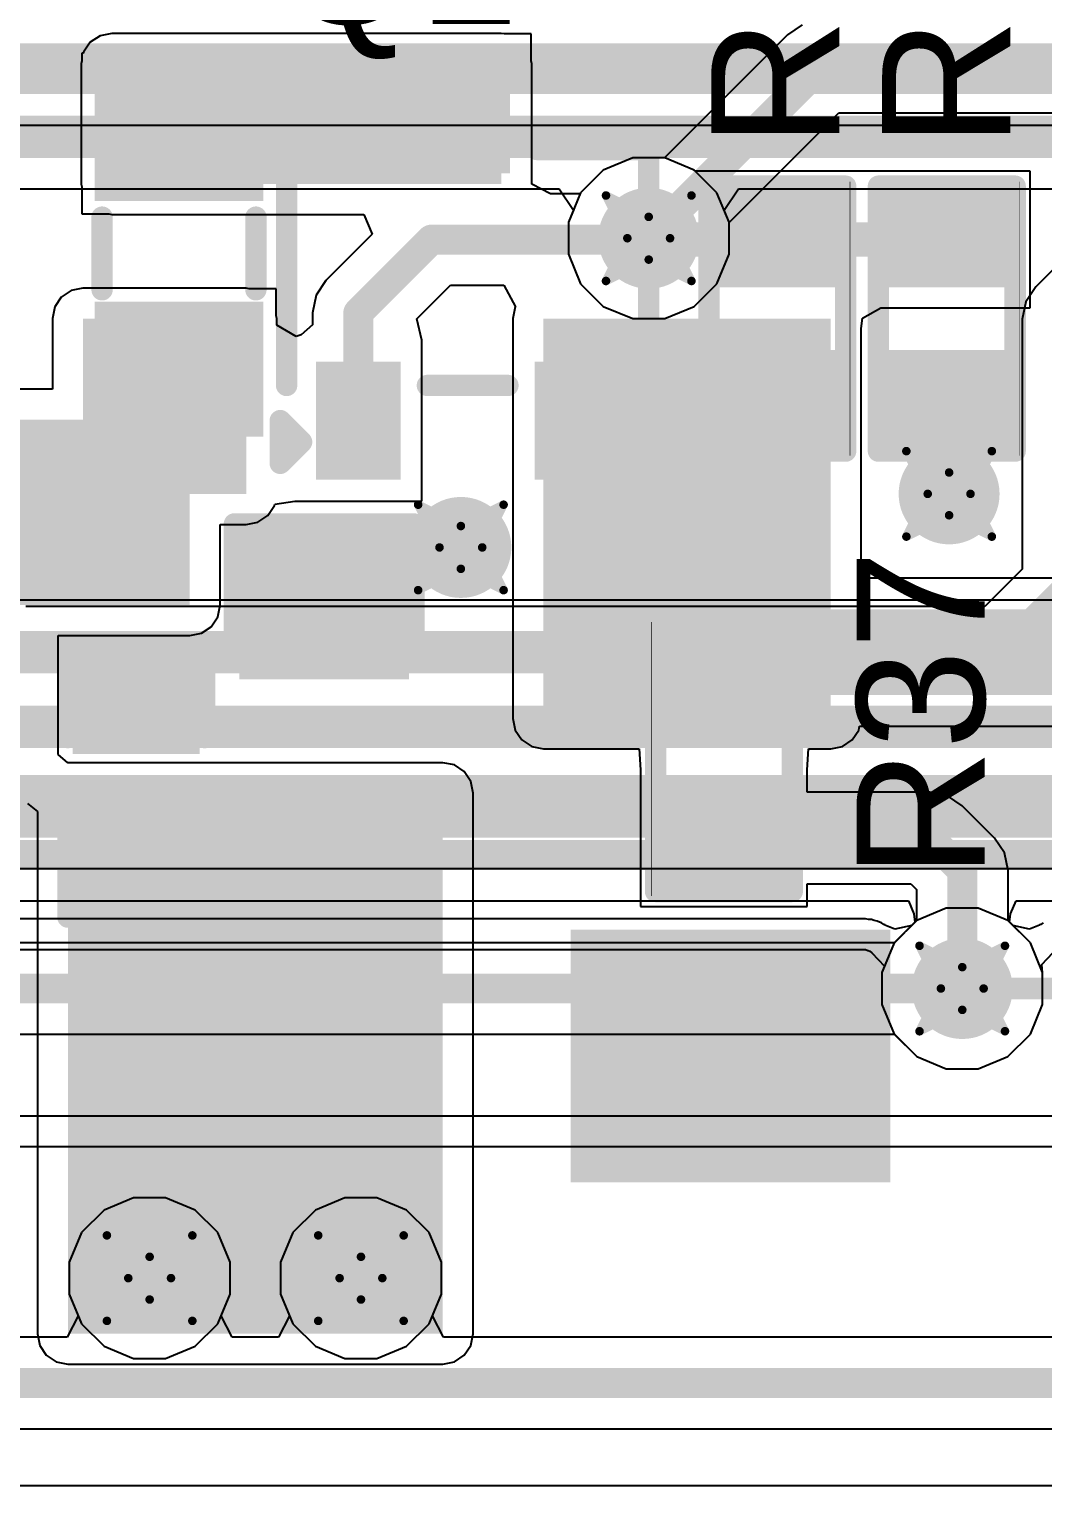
# Model space of a CAD drawing. Header units: inches. Extents: x -3 to 488, y -11 to 93.
# Drawn here: x 81.36 to 87.39, y 5.12 to 13.78 of the extents above; entities that cross this region are included whole.
import ezdxf

# ---------------------------------------------------------------- set-up
doc = ezdxf.new("R2010")
doc.units = ezdxf.units.IN
for name, color, linetype in [('Bottom Layer', 5, 'Continuous'), ('Drill Drawing', 1, 'Continuous'), ('Layer 1', 16, 'Continuous'), ('Layer 2', 76, 'Continuous'), ('Top Layer', 1, 'Continuous'), ('Top Overlay', 2, 'Continuous'), ('Top Paste', 8, 'Continuous'), ('Top Solder', 216, 'Continuous'), ('Via Holes', 16, 'Continuous')]:
    doc.layers.add(name, color=color, linetype=linetype)
doc.styles.add('Arial', font='', dxfattribs={"height": 0.2})
doc.styles.get('Arial').set_extended_font_data('Arial')

msp = doc.modelspace()

# ---------------------------------------------------------------- hatches: boundary and pattern name
at = {"layer": 'Bottom Layer'}
h = msp.add_hatch(color=5, dxfattribs=at)
edge = h.paths.add_edge_path()
edge.add_arc((85.0453, 12.538), 0.3, 0, 360)
h = msp.add_hatch(color=5, dxfattribs=at)
edge = h.paths.add_edge_path()
edge.add_arc((86.8309, 11.0187), 0.3, 0, 360)
h = msp.add_hatch(color=5, dxfattribs=at)
edge = h.paths.add_edge_path()
edge.add_arc((83.9287, 10.7004), 0.3, 0, 360)
h = msp.add_hatch(color=5, dxfattribs=at)
edge = h.paths.add_edge_path()
edge.add_arc((86.9091, 8.0791), 0.3, 0, 360)
h = msp.add_hatch(color=5, dxfattribs=at)
edge = h.paths.add_edge_path()
edge.add_arc((82.0786, 6.3578), 0.3, 0, 360)
h = msp.add_hatch(color=5, dxfattribs=at)
edge = h.paths.add_edge_path()
edge.add_arc((83.3348, 6.3578), 0.3, 0, 360)
at = {"layer": 'Layer 1'}
h = msp.add_hatch(color=16, dxfattribs=at)
edge = h.paths.add_edge_path()
edge.add_arc((85.0453, 12.538), 0.3, 0, 360)
h = msp.add_hatch(color=16, dxfattribs=at)
edge = h.paths.add_edge_path()
edge.add_arc((86.8309, 11.0187), 0.3, 0, 360)
h = msp.add_hatch(color=16, dxfattribs=at)
edge = h.paths.add_edge_path()
edge.add_arc((83.9287, 10.7004), 0.3, 0, 360)
h = msp.add_hatch(color=16, dxfattribs=at)
edge = h.paths.add_edge_path()
edge.add_arc((86.9091, 8.0791), 0.3, 0, 360)
h = msp.add_hatch(color=16, dxfattribs=at)
edge = h.paths.add_edge_path()
edge.add_arc((82.0786, 6.3578), 0.3, 0, 360)
h = msp.add_hatch(color=16, dxfattribs=at)
edge = h.paths.add_edge_path()
edge.add_arc((83.3348, 6.3578), 0.3, 0, 360)
at = {"layer": 'Layer 2'}
h = msp.add_hatch(color=76, dxfattribs=at)
edge = h.paths.add_edge_path()
edge.add_arc((85.0453, 12.538), 0.3, 0, 360)
h = msp.add_hatch(color=76, dxfattribs=at)
edge = h.paths.add_edge_path()
edge.add_arc((86.8309, 11.0187), 0.3, 0, 360)
h = msp.add_hatch(color=76, dxfattribs=at)
edge = h.paths.add_edge_path()
edge.add_arc((83.9287, 10.7004), 0.3, 0, 360)
h = msp.add_hatch(color=76, dxfattribs=at)
edge = h.paths.add_edge_path()
edge.add_arc((86.9091, 8.0791), 0.3, 0, 360)
h = msp.add_hatch(color=76, dxfattribs=at)
edge = h.paths.add_edge_path()
edge.add_arc((82.0786, 6.3578), 0.3, 0, 360)
h = msp.add_hatch(color=76, dxfattribs=at)
edge = h.paths.add_edge_path()
edge.add_arc((83.3348, 6.3578), 0.3, 0, 360)
at = {"layer": 'Top Layer'}
for points in [[(81.8531, 12.8602), (84.1691, 12.8602), (84.1691, 13.5741), (81.8531, 13.5741)], [(84.1691, 13.5741), (84.1691, 12.9741), (83.7691, 12.9741), (83.7691, 13.5741)], [(82.6531, 13.4602), (82.6531, 12.8602), (81.8531, 12.8602), (81.8531, 13.4602)], [(86.1272, 12.3015), (85.4922, 12.3015), (85.4922, 12.7587), (86.1272, 12.7587)], [(87.1347, 12.3015), (86.4997, 12.3015), (86.4997, 12.7587), (87.1347, 12.7587)], [(81.6816, 11.0187), (82.6531, 11.0187), (82.6531, 12.0602), (81.6816, 12.0602)], [(82.6531, 12.0602), (82.6531, 11.4602), (81.8531, 11.4602), (81.8531, 12.0602)], [(84.4191, 9.6844), (86.1272, 9.6844), (86.1272, 12.0602), (84.4191, 12.0602)], [(86.1272, 11.3617), (85.4922, 11.3617), (85.4922, 11.8189), (86.1272, 11.8189)], [(87.1347, 11.3617), (86.4997, 11.3617), (86.4997, 11.8189), (87.1347, 11.8189)], [(83.5191, 11.7542), (83.5191, 11.1542), (83.1191, 11.1542), (83.1191, 11.7542)], [(84.8191, 11.7542), (84.8191, 11.1542), (84.4191, 11.1542), (84.4191, 11.7542)], [(80.5875, 10.3575), (82.3166, 10.3575), (82.3166, 11.4602), (80.5875, 11.4602)], [(83.5604, 9.9765), (82.6714, 9.9765), (82.6714, 10.7385), (83.5604, 10.7385)], [(85.1747, 10.1416), (85.8097, 10.1416), (85.8097, 9.6844), (85.1747, 9.6844)], [(81.6816, 9.9893), (82.3166, 9.9893), (82.3166, 9.5321), (81.6816, 9.5321)], [(81.5927, 6.0276), (83.8207, 6.0276), (83.8207, 9.24), (81.5927, 9.24)], [(83.5604, 8.4525), (82.6714, 8.4525), (82.6714, 9.2145), (83.5604, 9.2145)], [(85.1747, 9.2018), (85.8097, 9.2018), (85.8097, 8.7446), (85.1747, 8.7446)], [(81.6816, 9.0495), (82.3166, 9.0495), (82.3166, 8.5923), (81.6816, 8.5923)], [(84.6313, 8.378), (86.4313, 8.378), (86.4313, 6.978), (84.6313, 6.978)]]:
    msp.add_hatch(color=1, dxfattribs=at).paths.add_polyline_path(points)
h = msp.add_hatch(color=1, dxfattribs=at)
edge = h.paths.add_edge_path()
edge.add_arc((85.0453, 12.538), 0.3, 0, 360)
h = msp.add_hatch(color=1, dxfattribs=at)
edge = h.paths.add_edge_path()
edge.add_arc((86.8309, 11.0187), 0.3, 0, 360)
h = msp.add_hatch(color=1, dxfattribs=at)
edge = h.paths.add_edge_path()
edge.add_arc((83.9287, 10.7004), 0.3, 0, 360)
h = msp.add_hatch(color=1, dxfattribs=at)
edge = h.paths.add_edge_path()
edge.add_arc((86.9091, 8.0791), 0.3, 0, 360)
h = msp.add_hatch(color=1, dxfattribs=at)
edge = h.paths.add_edge_path()
edge.add_arc((82.0786, 6.3578), 0.3, 0, 360)
h = msp.add_hatch(color=1, dxfattribs=at)
edge = h.paths.add_edge_path()
edge.add_arc((83.3348, 6.3578), 0.3, 0, 360)
at = {"layer": 'Top Paste'}
for points in [[(84.1691, 13.5741), (84.1691, 12.9741), (83.7691, 12.9741), (83.7691, 13.5741)], [(82.6531, 13.4602), (82.6531, 12.8602), (81.8531, 12.8602), (81.8531, 13.4602)], [(86.1272, 12.3015), (85.4922, 12.3015), (85.4922, 12.7587), (86.1272, 12.7587)], [(87.1347, 12.3015), (86.4997, 12.3015), (86.4997, 12.7587), (87.1347, 12.7587)], [(82.6531, 12.0602), (82.6531, 11.4602), (81.8531, 11.4602), (81.8531, 12.0602)], [(86.1272, 11.3617), (85.4922, 11.3617), (85.4922, 11.8189), (86.1272, 11.8189)], [(87.1347, 11.3617), (86.4997, 11.3617), (86.4997, 11.8189), (87.1347, 11.8189)], [(83.5191, 11.7542), (83.5191, 11.1542), (83.1191, 11.1542), (83.1191, 11.7542)], [(84.8191, 11.7542), (84.8191, 11.1542), (84.4191, 11.1542), (84.4191, 11.7542)], [(83.5604, 9.9765), (82.6714, 9.9765), (82.6714, 10.7385), (83.5604, 10.7385)], [(85.1747, 10.1416), (85.8097, 10.1416), (85.8097, 9.6844), (85.1747, 9.6844)], [(81.6816, 9.9893), (82.3166, 9.9893), (82.3166, 9.5321), (81.6816, 9.5321)], [(83.5604, 8.4525), (82.6714, 8.4525), (82.6714, 9.2145), (83.5604, 9.2145)], [(85.1747, 9.2018), (85.8097, 9.2018), (85.8097, 8.7446), (85.1747, 8.7446)], [(81.6816, 9.0495), (82.3166, 9.0495), (82.3166, 8.5923), (81.6816, 8.5923)], [(84.6313, 8.378), (86.4313, 8.378), (86.4313, 6.978), (84.6313, 6.978)]]:
    msp.add_hatch(color=8, dxfattribs=at).paths.add_polyline_path(points)
at = {"layer": 'Top Solder'}
for points in [[(84.2199, 13.6249), (84.2199, 12.9233), (83.7183, 12.9233), (83.7183, 13.6249)], [(82.7547, 13.5618), (82.7547, 12.7586), (81.7515, 12.7586), (81.7515, 13.5618)], [(86.1822, 12.2465), (85.4372, 12.2465), (85.4372, 12.8137), (86.1822, 12.8137)], [(87.1897, 12.2465), (86.4447, 12.2465), (86.4447, 12.8137), (87.1897, 12.8137)], [(82.7547, 12.1618), (82.7547, 11.3586), (81.7515, 11.3586), (81.7515, 12.1618)], [(86.1822, 11.3067), (85.4372, 11.3067), (85.4372, 11.8739), (86.1822, 11.8739)], [(87.1897, 11.3067), (86.4447, 11.3067), (86.4447, 11.8739), (87.1897, 11.8739)], [(83.5699, 11.805), (83.5699, 11.1034), (83.0683, 11.1034), (83.0683, 11.805)], [(84.8699, 11.805), (84.8699, 11.1034), (84.3683, 11.1034), (84.3683, 11.805)], [(83.6204, 9.9165), (82.6114, 9.9165), (82.6114, 10.7985), (83.6204, 10.7985)], [(85.1197, 10.1966), (85.8647, 10.1966), (85.8647, 9.6294), (85.1197, 9.6294)], [(81.6216, 10.0493), (82.3766, 10.0493), (82.3766, 9.4721), (81.6216, 9.4721)], [(83.6204, 8.3925), (82.6114, 8.3925), (82.6114, 9.2745), (83.6204, 9.2745)], [(85.1197, 9.2568), (85.8647, 9.2568), (85.8647, 8.6896), (85.1197, 8.6896)], [(81.6216, 9.1095), (82.3766, 9.1095), (82.3766, 8.5323), (81.6216, 8.5323)], [(84.5813, 8.428), (86.4813, 8.428), (86.4813, 6.928), (84.5813, 6.928)]]:
    msp.add_hatch(color=216, dxfattribs=at).paths.add_polyline_path(points)
at = {"layer": 'Via Holes'}
h = msp.add_hatch(color=7, dxfattribs=at)
edge = h.paths.add_edge_path()
edge.add_arc((85.0453, 12.538), 0.15, 0, 360)
h = msp.add_hatch(color=7, dxfattribs=at)
edge = h.paths.add_edge_path()
edge.add_arc((86.8309, 11.0187), 0.15, 0, 360)
h = msp.add_hatch(color=7, dxfattribs=at)
edge = h.paths.add_edge_path()
edge.add_arc((83.9287, 10.7004), 0.15, 0, 360)
h = msp.add_hatch(color=7, dxfattribs=at)
edge = h.paths.add_edge_path()
edge.add_arc((86.9091, 8.0791), 0.15, 0, 360)
h = msp.add_hatch(color=7, dxfattribs=at)
edge = h.paths.add_edge_path()
edge.add_arc((82.0786, 6.3578), 0.15, 0, 360)
h = msp.add_hatch(color=7, dxfattribs=at)
edge = h.paths.add_edge_path()
edge.add_arc((83.3348, 6.3578), 0.15, 0, 360)

# ---------------------------------------------------------------- linework, layer by layer
at = {"layer": 'Bottom Layer'}
for p, q in [((85.9581, 13.8061), (85.8699, 13.7471)), ((85.8699, 13.7471), (85.1386, 13.0158)), ((85.5231, 12.6313), (86.1748, 13.2829)), ((86.1748, 13.2829), (92.7635, 13.2829)), ((84.9503, 13.0158), (84.7747, 12.9431)), ((85.1386, 13.0158), (84.9503, 13.0158)), ((84.7747, 12.9431), (84.6403, 12.8087)), ((84.6403, 12.8087), (84.5675, 12.6331)), ((84.5675, 12.6331), (84.5675, 12.443)), ((85.5231, 12.443), (85.5231, 12.6313)), ((84.5675, 12.443), (84.6403, 12.2674)), ((85.4504, 12.2674), (85.5231, 12.443)), ((84.6403, 12.2674), (84.7747, 12.133)), ((85.316, 12.133), (85.4504, 12.2674)), ((84.7747, 12.133), (84.9503, 12.0602)), ((85.1404, 12.0602), (85.316, 12.133)), ((84.9503, 12.0602), (85.1404, 12.0602)), ((86.8141, 8.5569), (86.6385, 8.4842)), ((87.0042, 8.5569), (86.8141, 8.5569)), ((87.1798, 8.4842), (87.0042, 8.5569)), ((86.6385, 8.4842), (86.5041, 8.3498)), ((87.3142, 8.3498), (87.1798, 8.4842)), ((86.5041, 8.3498), (86.4313, 8.1742)), ((87.3869, 8.1742), (87.3142, 8.3498)), ((86.4313, 8.1742), (86.4313, 7.9841)), ((87.3869, 7.9841), (87.3869, 8.1742)), ((86.4313, 7.9841), (86.5041, 7.8085)), ((87.3142, 7.8085), (87.3869, 7.9841)), ((86.5041, 7.8085), (86.6385, 7.6741)), ((87.1798, 7.6741), (87.3142, 7.8085)), ((86.6385, 7.6741), (86.8141, 7.6013)), ((87.0042, 7.6013), (87.1798, 7.6741)), ((86.8141, 7.6013), (87.0042, 7.6013)), ((96.6439, 7.3211), (71.3248, 7.3211)), ((71.2497, 7.1398), (96.719, 7.1398))]:
    msp.add_line(p, q, dxfattribs=at)
at = {"layer": 'Bottom Layer', "const_width": 0.1778}
for points in [[(85.0453, 12.538), (86.0622, 13.5549)], [(86.0622, 13.5549), (92.7635, 13.5549)]]:
    msp.add_lwpolyline(points, dxfattribs=at)
at = {"layer": 'Bottom Layer', "const_width": 0.0889}
for points in [[(86.0177, 13.5549, 1), (86.1066, 13.5549, 1)], [(86.0177, 13.5549, 1), (86.1066, 13.5549, 1)], [(85.0009, 12.538, 1), (85.0898, 12.538, 1)]]:
    msp.add_lwpolyline(points, format="xyb", close=True, dxfattribs=at)
at = {"layer": 'Drill Drawing', "const_width": 0.0508}
for points in [[(84.7913, 12.792), (85.0453, 12.665)], [(84.7913, 12.792), (84.9183, 12.538)], [(85.0453, 12.665), (85.2993, 12.792)], [(85.1723, 12.538), (85.2993, 12.792)], [(84.7913, 12.284), (84.9183, 12.538)], [(85.1723, 12.538), (85.2993, 12.284)], [(84.7913, 12.284), (85.0453, 12.411)], [(85.0453, 12.411), (85.2993, 12.284)], [(86.5769, 11.2727), (86.8309, 11.1457)], [(86.5769, 11.2727), (86.7039, 11.0187)], [(86.8309, 11.1457), (87.0849, 11.2727)], [(86.9579, 11.0187), (87.0849, 11.2727)], [(86.5769, 10.7647), (86.7039, 11.0187)], [(86.9579, 11.0187), (87.0849, 10.7647)], [(83.6747, 10.9544), (83.9287, 10.8274)], [(83.6747, 10.9544), (83.8017, 10.7004)], [(83.9287, 10.8274), (84.1827, 10.9544)], [(84.0557, 10.7004), (84.1827, 10.9544)], [(86.5769, 10.7647), (86.8309, 10.8917)], [(86.8309, 10.8917), (87.0849, 10.7647)], [(83.6747, 10.4464), (83.8017, 10.7004)], [(84.0557, 10.7004), (84.1827, 10.4464)], [(83.6747, 10.4464), (83.9287, 10.5734)], [(83.9287, 10.5734), (84.1827, 10.4464)], [(86.6551, 8.3331), (86.9091, 8.2061)], [(86.6551, 8.3331), (86.7821, 8.0791)], [(86.9091, 8.2061), (87.1631, 8.3331)], [(87.0361, 8.0791), (87.1631, 8.3331)], [(86.6551, 7.8251), (86.7821, 8.0791)], [(87.0361, 8.0791), (87.1631, 7.8251)], [(86.6551, 7.8251), (86.9091, 7.9521)], [(86.9091, 7.9521), (87.1631, 7.8251)], [(81.8246, 6.6118), (82.0786, 6.4848)], [(81.8246, 6.6118), (81.9516, 6.3578)], [(82.0786, 6.4848), (82.3326, 6.6118)], [(82.2056, 6.3578), (82.3326, 6.6118)], [(83.0808, 6.6118), (83.3348, 6.4848)], [(83.0808, 6.6118), (83.2078, 6.3578)], [(83.3348, 6.4848), (83.5888, 6.6118)], [(83.4618, 6.3578), (83.5888, 6.6118)], [(81.8246, 6.1038), (81.9516, 6.3578)], [(82.2056, 6.3578), (82.3326, 6.1038)], [(83.0808, 6.1038), (83.2078, 6.3578)], [(83.4618, 6.3578), (83.5888, 6.1038)], [(81.8246, 6.1038), (82.0786, 6.2308)], [(82.0786, 6.2308), (82.3326, 6.1038)], [(83.0808, 6.1038), (83.3348, 6.2308)], [(83.3348, 6.2308), (83.5888, 6.1038)]]:
    msp.add_lwpolyline(points, dxfattribs=at)
at = {"layer": 'Drill Drawing', "const_width": 0.0254}
for points in [[(84.7786, 12.792, 1), (84.804, 12.792, 1)], [(84.7786, 12.792, 1), (84.804, 12.792, 1)], [(85.2866, 12.792, 1), (85.312, 12.792, 1)], [(85.2866, 12.792, 1), (85.312, 12.792, 1)], [(85.0326, 12.665, 1), (85.058, 12.665, 1)], [(85.0326, 12.665, 1), (85.058, 12.665, 1)], [(84.9056, 12.538, 1), (84.931, 12.538, 1)], [(84.9056, 12.538, 1), (84.931, 12.538, 1)], [(85.1596, 12.538, 1), (85.185, 12.538, 1)], [(85.1596, 12.538, 1), (85.185, 12.538, 1)], [(85.0326, 12.411, 1), (85.058, 12.411, 1)], [(85.0326, 12.411, 1), (85.058, 12.411, 1)], [(84.7786, 12.284, 1), (84.804, 12.284, 1)], [(84.7786, 12.284, 1), (84.804, 12.284, 1)], [(85.2866, 12.284, 1), (85.312, 12.284, 1)], [(85.2866, 12.284, 1), (85.312, 12.284, 1)], [(86.5642, 11.2727, 1), (86.5896, 11.2727, 1)], [(86.5642, 11.2727, 1), (86.5896, 11.2727, 1)], [(87.0722, 11.2727, 1), (87.0976, 11.2727, 1)], [(87.0722, 11.2727, 1), (87.0976, 11.2727, 1)], [(86.8182, 11.1457, 1), (86.8436, 11.1457, 1)], [(86.8182, 11.1457, 1), (86.8436, 11.1457, 1)], [(86.6912, 11.0187, 1), (86.7166, 11.0187, 1)], [(86.6912, 11.0187, 1), (86.7166, 11.0187, 1)], [(86.9452, 11.0187, 1), (86.9706, 11.0187, 1)], [(86.9452, 11.0187, 1), (86.9706, 11.0187, 1)], [(83.662, 10.9544, 1), (83.6874, 10.9544, 1)], [(83.662, 10.9544, 1), (83.6874, 10.9544, 1)], [(84.17, 10.9544, 1), (84.1954, 10.9544, 1)], [(84.17, 10.9544, 1), (84.1954, 10.9544, 1)], [(86.8182, 10.8917, 1), (86.8436, 10.8917, 1)], [(86.8182, 10.8917, 1), (86.8436, 10.8917, 1)], [(83.916, 10.8274, 1), (83.9414, 10.8274, 1)], [(83.916, 10.8274, 1), (83.9414, 10.8274, 1)], [(86.5642, 10.7647, 1), (86.5896, 10.7647, 1)], [(86.5642, 10.7647, 1), (86.5896, 10.7647, 1)], [(87.0722, 10.7647, 1), (87.0976, 10.7647, 1)], [(87.0722, 10.7647, 1), (87.0976, 10.7647, 1)], [(83.789, 10.7004, 1), (83.8144, 10.7004, 1)], [(83.789, 10.7004, 1), (83.8144, 10.7004, 1)], [(84.043, 10.7004, 1), (84.0684, 10.7004, 1)], [(84.043, 10.7004, 1), (84.0684, 10.7004, 1)], [(83.916, 10.5734, 1), (83.9414, 10.5734, 1)], [(83.916, 10.5734, 1), (83.9414, 10.5734, 1)], [(83.662, 10.4464, 1), (83.6874, 10.4464, 1)], [(83.662, 10.4464, 1), (83.6874, 10.4464, 1)], [(84.17, 10.4464, 1), (84.1954, 10.4464, 1)], [(84.17, 10.4464, 1), (84.1954, 10.4464, 1)], [(86.6424, 8.3331, 1), (86.6678, 8.3331, 1)], [(86.6424, 8.3331, 1), (86.6678, 8.3331, 1)], [(87.1504, 8.3331, 1), (87.1758, 8.3331, 1)], [(87.1504, 8.3331, 1), (87.1758, 8.3331, 1)], [(86.8964, 8.2061, 1), (86.9218, 8.2061, 1)], [(86.8964, 8.2061, 1), (86.9218, 8.2061, 1)], [(86.7694, 8.0791, 1), (86.7948, 8.0791, 1)], [(86.7694, 8.0791, 1), (86.7948, 8.0791, 1)], [(87.0234, 8.0791, 1), (87.0488, 8.0791, 1)], [(87.0234, 8.0791, 1), (87.0488, 8.0791, 1)], [(86.8964, 7.9521, 1), (86.9218, 7.9521, 1)], [(86.8964, 7.9521, 1), (86.9218, 7.9521, 1)], [(86.6424, 7.8251, 1), (86.6678, 7.8251, 1)], [(86.6424, 7.8251, 1), (86.6678, 7.8251, 1)], [(87.1504, 7.8251, 1), (87.1758, 7.8251, 1)], [(87.1504, 7.8251, 1), (87.1758, 7.8251, 1)], [(81.8119, 6.6118, 1), (81.8373, 6.6118, 1)], [(81.8119, 6.6118, 1), (81.8373, 6.6118, 1)], [(82.3199, 6.6118, 1), (82.3453, 6.6118, 1)], [(82.3199, 6.6118, 1), (82.3453, 6.6118, 1)], [(83.0681, 6.6118, 1), (83.0935, 6.6118, 1)], [(83.0681, 6.6118, 1), (83.0935, 6.6118, 1)], [(83.5761, 6.6118, 1), (83.6015, 6.6118, 1)], [(83.5761, 6.6118, 1), (83.6015, 6.6118, 1)], [(82.0659, 6.4848, 1), (82.0913, 6.4848, 1)], [(82.0659, 6.4848, 1), (82.0913, 6.4848, 1)], [(83.3221, 6.4848, 1), (83.3475, 6.4848, 1)], [(83.3221, 6.4848, 1), (83.3475, 6.4848, 1)], [(81.9389, 6.3578, 1), (81.9643, 6.3578, 1)], [(81.9389, 6.3578, 1), (81.9643, 6.3578, 1)], [(82.1929, 6.3578, 1), (82.2183, 6.3578, 1)], [(82.1929, 6.3578, 1), (82.2183, 6.3578, 1)], [(83.1951, 6.3578, 1), (83.2205, 6.3578, 1)], [(83.1951, 6.3578, 1), (83.2205, 6.3578, 1)], [(83.4491, 6.3578, 1), (83.4745, 6.3578, 1)], [(83.4491, 6.3578, 1), (83.4745, 6.3578, 1)], [(82.0659, 6.2308, 1), (82.0913, 6.2308, 1)], [(82.0659, 6.2308, 1), (82.0913, 6.2308, 1)], [(83.3221, 6.2308, 1), (83.3475, 6.2308, 1)], [(83.3221, 6.2308, 1), (83.3475, 6.2308, 1)], [(81.8119, 6.1038, 1), (81.8373, 6.1038, 1)], [(81.8119, 6.1038, 1), (81.8373, 6.1038, 1)], [(82.3199, 6.1038, 1), (82.3453, 6.1038, 1)], [(82.3199, 6.1038, 1), (82.3453, 6.1038, 1)], [(83.0681, 6.1038, 1), (83.0935, 6.1038, 1)], [(83.0681, 6.1038, 1), (83.0935, 6.1038, 1)], [(83.5761, 6.1038, 1), (83.6015, 6.1038, 1)], [(83.5761, 6.1038, 1), (83.6015, 6.1038, 1)]]:
    msp.add_lwpolyline(points, format="xyb", close=True, dxfattribs=at)
at = {"layer": 'Layer 1'}
for p, q in [((75.748, 12.8321), (84.5125, 12.8321)), ((84.5125, 12.8321), (84.5973, 12.7051)), ((85.4933, 12.7051), (85.5782, 12.8321)), ((85.5782, 12.8321), (87.4822, 12.8321)), ((84.5973, 12.7051), (84.5675, 12.6331)), ((85.5231, 12.6331), (85.4933, 12.7051)), ((84.5675, 12.6331), (84.5675, 12.443)), ((85.5231, 12.443), (85.5231, 12.6331)), ((84.5675, 12.443), (84.6403, 12.2674)), ((85.4504, 12.2674), (85.5231, 12.443)), ((87.5339, 12.4369), (87.3455, 12.2485)), ((84.6403, 12.2674), (84.7747, 12.133)), ((85.316, 12.133), (85.4504, 12.2674)), ((87.3455, 12.2485), (87.2866, 12.1603)), ((84.7747, 12.133), (84.9503, 12.0602)), ((85.1404, 12.0602), (85.316, 12.133)), ((87.2866, 12.1603), (87.2659, 12.0562)), ((84.9503, 12.0602), (85.1404, 12.0602)), ((87.2659, 12.0562), (87.2659, 10.5718)), ((87.2659, 10.5718), (87.0442, 10.3501)), ((87.0442, 10.3501), (81.3427, 10.3501)), ((71.2088, 8.6005), (86.5888, 8.6005)), ((86.5888, 8.6005), (86.6218, 8.5233)), ((87.1965, 8.5233), (87.2295, 8.6005)), ((87.2295, 8.6005), (97.9487, 8.6005)), ((86.6218, 8.5233), (86.6277, 8.4735)), ((87.1905, 8.4735), (87.1965, 8.5233)), ((86.6277, 8.4735), (86.5054, 8.3511)), ((87.3142, 8.3498), (87.1905, 8.4735)), ((86.5054, 8.3511), (80.9938, 8.3511)), ((87.3869, 8.1742), (87.3142, 8.3498)), ((87.3869, 7.9841), (87.3869, 8.1742)), ((87.3142, 7.8085), (87.3869, 7.9841)), ((81.1065, 7.8072), (86.5054, 7.8072)), ((86.5054, 7.8072), (86.6385, 7.6741)), ((87.1798, 7.6741), (87.3142, 7.8085)), ((86.6385, 7.6741), (86.8141, 7.6013)), ((87.0042, 7.6013), (87.1798, 7.6741)), ((86.8141, 7.6013), (87.0042, 7.6013)), ((81.808, 6.7628), (81.6736, 6.6284)), ((81.9836, 6.8356), (81.808, 6.7628)), ((82.1737, 6.8356), (81.9836, 6.8356)), ((82.3493, 6.7628), (82.1737, 6.8356)), ((82.4837, 6.6284), (82.3493, 6.7628)), ((83.0641, 6.7628), (82.9297, 6.6284)), ((83.2397, 6.8356), (83.0641, 6.7628)), ((83.4298, 6.8356), (83.2397, 6.8356)), ((83.6054, 6.7628), (83.4298, 6.8356)), ((83.7398, 6.6284), (83.6054, 6.7628)), ((81.6736, 6.6284), (81.6008, 6.4528)), ((82.5564, 6.4528), (82.4837, 6.6284)), ((82.9297, 6.6284), (82.857, 6.4528)), ((83.8126, 6.4528), (83.7398, 6.6284)), ((81.6008, 6.4528), (81.6008, 6.2627)), ((82.5564, 6.2627), (82.5564, 6.4528)), ((82.857, 6.4528), (82.857, 6.2627)), ((83.8126, 6.2627), (83.8126, 6.4528)), ((81.6008, 6.2627), (81.6543, 6.1336)), ((82.5029, 6.1336), (82.5564, 6.2627)), ((82.857, 6.2627), (82.9104, 6.1336)), ((83.7591, 6.1336), (83.8126, 6.2627)), ((81.6543, 6.1336), (81.5881, 6.0066)), ((82.5691, 6.0066), (82.5029, 6.1336)), ((82.9104, 6.1336), (82.8443, 6.0066)), ((83.8253, 6.0066), (83.7591, 6.1336)), ((81.5881, 6.0066), (79.7767, 6.0066)), ((82.8443, 6.0066), (82.5691, 6.0066)), ((88.6972, 6.0066), (83.8253, 6.0066)), ((72.6548, 5.4628), (93.0717, 5.4628)), ((109.9606, 5.1233), (65.7483, 5.1233))]:
    msp.add_line(p, q, dxfattribs=at)
for points, const_width in [([(75.1758, 13.5708), (94.1264, 13.5708)], 0.2515), ([(75.6199, 13.1416), (89.8158, 13.1416)], 0.2515), ([(87.1568, 10.0782), (87.5378, 10.4592)], 0.1778), ([(81.23, 10.0782), (87.1568, 10.0782)], 0.1778), ([(71.4525, 9.6344), (97.4064, 9.6344)], 0.1778), ([(71.3257, 9.2583), (97.8318, 9.2583)], 0.1778), ([(71.2088, 8.8724), (97.9487, 8.8724)], 0.1778), ([(80.9938, 8.0791), (86.9091, 8.0791)], 0.1778), ([(72.6548, 5.7347), (93.0717, 5.7347)], 0.1778)]:
    msp.add_lwpolyline(points, dxfattribs=dict(at, const_width=const_width))
at = {"layer": 'Layer 1', "const_width": 0.0889}
for points in [[(87.1123, 10.0782, 1), (87.2012, 10.0782, 1)], [(87.1123, 10.0782, 1), (87.2012, 10.0782, 1)], [(86.8647, 8.0791, 1), (86.9536, 8.0791, 1)]]:
    msp.add_lwpolyline(points, format="xyb", close=True, dxfattribs=at)
at = {"layer": 'Layer 2'}
for p, q in [((74.8883, 13.2108), (90.9798, 13.2108)), ((84.9503, 13.0158), (84.7747, 12.9431)), ((85.1404, 13.0158), (84.9503, 13.0158)), ((85.316, 12.9431), (85.1404, 13.0158)), ((84.7747, 12.9431), (84.6403, 12.8087)), ((85.4504, 12.8087), (85.316, 12.9431)), ((84.6403, 12.8087), (84.5675, 12.6331)), ((85.5231, 12.6331), (85.4504, 12.8087)), ((84.5675, 12.6331), (84.5675, 12.443)), ((85.5231, 12.443), (85.5231, 12.6331)), ((84.5675, 12.443), (84.6403, 12.2674)), ((85.4504, 12.2674), (85.5231, 12.443)), ((84.6403, 12.2674), (84.7747, 12.133)), ((85.316, 12.133), (85.4504, 12.2674)), ((84.7747, 12.133), (84.9503, 12.0602)), ((85.1404, 12.0602), (85.316, 12.133)), ((84.9503, 12.0602), (85.1404, 12.0602)), ((87.9875, 10.3877), (79.4421, 10.3877)), ((78.2911, 8.7915), (93.0769, 8.7915)), ((86.3336, 8.4932), (76.9075, 8.4932)), ((86.3512, 8.4897), (86.3336, 8.4932)), ((86.3691, 8.4897), (86.3512, 8.4897)), ((86.3855, 8.4828), (86.3691, 8.4897)), ((86.8141, 8.5569), (86.6385, 8.4842)), ((87.0042, 8.5569), (86.8141, 8.5569)), ((87.1798, 8.4842), (87.0042, 8.5569)), ((86.403, 8.4794), (86.3855, 8.4828)), ((86.4038, 8.4788), (86.403, 8.4794)), ((86.4039, 8.4788), (86.4038, 8.4788)), ((86.4178, 8.473), (86.4039, 8.4788)), ((86.4287, 8.4686), (86.4178, 8.473)), ((86.4178, 8.473), (86.4178, 8.473)), ((86.4178, 8.473), (86.4178, 8.473)), ((86.4431, 8.4591), (86.4287, 8.4686)), ((86.4486, 8.4568), (86.4431, 8.4591)), ((86.449, 8.4565), (86.4486, 8.4568)), ((86.4494, 8.4562), (86.449, 8.4565)), ((86.5087, 8.4314), (86.4494, 8.4562)), ((86.6084, 8.4541), (86.5087, 8.4314)), ((86.6385, 8.4842), (86.6084, 8.4541)), ((87.2098, 8.4541), (87.1798, 8.4842)), ((87.3097, 8.4312), (87.2098, 8.4541)), ((87.3685, 8.456), (87.3097, 8.4312)), ((87.3691, 8.4563), (87.3685, 8.456)), ((87.3696, 8.4568), (87.3691, 8.4563)), ((87.37, 8.457), (87.3696, 8.4568)), ((87.3754, 8.4592), (87.37, 8.457)), ((87.3896, 8.4686), (87.3754, 8.4592)), ((76.7262, 8.3119), (86.3336, 8.3119)), ((86.3336, 8.3119), (86.3345, 8.3113)), ((86.3345, 8.3113), (86.3484, 8.3056)), ((86.3484, 8.3056), (86.3488, 8.3055)), ((86.3488, 8.3055), (86.3492, 8.3052)), ((86.3492, 8.3052), (86.3601, 8.3008)), ((86.3601, 8.3008), (86.3714, 8.2909)), ((86.3714, 8.2909), (86.4469, 8.2116)), ((87.3812, 8.2218), (87.4469, 8.2908)), ((86.4469, 8.2116), (86.4313, 8.1742)), ((86.4313, 8.1742), (86.4313, 7.9841)), ((87.3869, 8.1742), (87.3812, 8.2218)), ((87.3869, 7.9841), (87.3869, 8.1742)), ((86.4313, 7.9841), (86.5041, 7.8085)), ((87.3142, 7.8085), (87.3869, 7.9841)), ((86.5041, 7.8085), (86.6385, 7.6741)), ((87.1798, 7.6741), (87.3142, 7.8085)), ((86.6385, 7.6741), (86.8141, 7.6013)), ((87.0042, 7.6013), (87.1798, 7.6741)), ((86.8141, 7.6013), (87.0042, 7.6013)), ((81.808, 6.7628), (81.6736, 6.6284)), ((81.9836, 6.8356), (81.808, 6.7628)), ((82.1737, 6.8356), (81.9836, 6.8356)), ((82.3493, 6.7628), (82.1737, 6.8356)), ((82.4837, 6.6284), (82.3493, 6.7628)), ((83.0641, 6.7628), (82.9297, 6.6284)), ((83.2397, 6.8356), (83.0641, 6.7628)), ((83.4298, 6.8356), (83.2397, 6.8356)), ((83.6054, 6.7628), (83.4298, 6.8356)), ((83.7398, 6.6284), (83.6054, 6.7628)), ((81.6736, 6.6284), (81.6008, 6.4528)), ((82.5564, 6.4528), (82.4837, 6.6284)), ((82.9297, 6.6284), (82.857, 6.4528)), ((83.8126, 6.4528), (83.7398, 6.6284)), ((81.6008, 6.4528), (81.6008, 6.2627)), ((82.5564, 6.2627), (82.5564, 6.4528)), ((82.857, 6.4528), (82.857, 6.2627)), ((83.8126, 6.2627), (83.8126, 6.4528)), ((81.6008, 6.2627), (81.6736, 6.0871)), ((82.4837, 6.0871), (82.5564, 6.2627)), ((82.857, 6.2627), (82.9297, 6.0871)), ((83.7398, 6.0871), (83.8126, 6.2627)), ((81.6736, 6.0871), (81.808, 5.9527)), ((82.3493, 5.9527), (82.4837, 6.0871)), ((82.9297, 6.0871), (83.0641, 5.9527)), ((83.6054, 5.9527), (83.7398, 6.0871)), ((81.808, 5.9527), (81.9836, 5.88)), ((82.1737, 5.88), (82.3493, 5.9527)), ((83.0641, 5.9527), (83.2397, 5.88)), ((83.4298, 5.88), (83.6054, 5.9527)), ((81.9836, 5.88), (82.1737, 5.88)), ((83.2397, 5.88), (83.4298, 5.88))]:
    msp.add_line(p, q, dxfattribs=at)
at = {"layer": 'Layer 2', "const_width": 0.2515}
for points in [[(75.3667, 13.5203), (90.9799, 13.5203)], [(79.3139, 10.0782), (88.6479, 10.0782)], [(78.608, 9.6344), (88.8111, 9.6344)], [(78.2911, 9.101), (93.0769, 9.101)]]:
    msp.add_lwpolyline(points, dxfattribs=at)
at = {"layer": 'Top Layer'}
for p, q in [((81.7249, 13.7023), (81.6856, 13.6434)), ((81.7837, 13.7416), (81.7249, 13.7023)), ((81.8531, 13.7554), (81.7837, 13.7416)), ((84.1691, 13.7554), (81.8531, 13.7554)), ((84.1866, 13.7519), (84.1691, 13.7554)), ((84.3469, 13.7519), (84.1866, 13.7519)), ((84.3469, 13.5916), (84.3469, 13.7519)), ((81.6845, 13.638), (81.6753, 13.638)), ((81.6753, 13.638), (81.6753, 13.5916)), ((81.6856, 13.6434), (81.6845, 13.638)), ((81.6753, 13.5916), (81.6718, 13.5741)), ((81.6718, 13.5741), (81.6718, 12.8602)), ((84.3504, 13.5741), (84.3469, 13.5916)), ((84.3504, 12.8602), (84.3504, 13.5741)), ((84.9503, 13.0158), (84.7747, 12.9431)), ((85.1404, 13.0158), (84.9503, 13.0158)), ((85.316, 12.9431), (85.1404, 13.0158)), ((84.7747, 12.9431), (84.6403, 12.8087)), ((85.3225, 12.9365), (85.316, 12.9431)), ((86.3049, 12.9365), (85.3225, 12.9365)), ((86.3219, 12.9365), (86.3049, 12.9365)), ((86.3049, 12.9365), (86.3049, 12.9365)), ((87.3125, 12.9365), (86.3219, 12.9365)), ((86.3219, 12.9365), (86.3219, 12.9365)), ((87.3125, 12.1237), (87.3125, 12.9365)), ((81.6718, 12.8602), (81.6753, 12.8427)), ((81.6753, 12.8427), (81.6753, 12.6824)), ((84.4608, 12.802), (84.3504, 12.8602)), ((84.6375, 12.802), (84.4608, 12.802)), ((84.6403, 12.8087), (84.6375, 12.802)), ((81.6753, 12.6824), (81.8356, 12.6824)), ((81.8356, 12.6824), (81.8531, 12.6789)), ((81.8531, 12.6789), (83.3524, 12.6789)), ((83.3524, 12.6789), (83.401, 12.5616)), ((83.401, 12.5616), (83.1268, 12.2874)), ((81.6122, 12.2277), (81.5534, 12.1884)), ((81.6816, 12.2415), (81.6122, 12.2277)), ((82.6531, 12.2415), (81.6816, 12.2415)), ((82.6706, 12.238), (82.6531, 12.2415)), ((82.8309, 12.238), (82.6706, 12.238)), ((82.8309, 12.0777), (82.8309, 12.238)), ((83.1268, 12.2874), (83.0679, 12.1992)), ((83.6675, 12.059), (83.8667, 12.2582)), ((83.8667, 12.2582), (84.1848, 12.2582)), ((84.1848, 12.2582), (84.2526, 12.1312)), ((81.5141, 12.1296), (81.5003, 12.0602)), ((81.5534, 12.1884), (81.5141, 12.1296)), ((83.0679, 12.1992), (83.0472, 12.0951)), ((84.2516, 12.1296), (84.2378, 12.0602)), ((84.2526, 12.1312), (84.2516, 12.1296)), ((86.3153, 12.0639), (86.4253, 12.1237)), ((86.4253, 12.1237), (87.3125, 12.1237)), ((81.5003, 12.0602), (81.5003, 11.6415)), ((82.8344, 12.0602), (82.8309, 12.0777)), ((82.8344, 12.0219), (82.8344, 12.0602)), ((83.0472, 12.0951), (83.0472, 12.0234)), ((83.6969, 11.932), (83.6675, 12.059)), ((84.2378, 12.0602), (84.2378, 9.6844)), ((86.3084, 12.0023), (86.3153, 12.0639)), ((82.95, 11.9531), (82.8344, 12.0219)), ((82.9784, 11.964), (82.95, 11.9531)), ((83.0472, 12.0234), (82.9784, 11.964)), ((86.3084, 10.5185), (86.3084, 12.0023)), ((83.6969, 10.9764), (83.6969, 11.932)), ((83.6969, 11.932), (83.6969, 11.932)), ((81.5003, 11.6415), (81.2835, 11.6415)), ((82.7813, 10.8905), (82.8206, 10.9493)), ((82.8206, 10.9493), (82.8222, 10.9573)), ((82.8222, 10.9573), (82.9413, 10.9764)), ((82.9413, 10.9764), (82.9555, 10.9764)), ((82.9555, 10.9764), (83.6969, 10.9764)), ((82.4979, 10.3575), (82.4979, 10.8374)), ((82.4979, 10.8374), (82.6531, 10.8374)), ((82.6531, 10.8374), (82.7225, 10.8512)), ((82.7225, 10.8512), (82.7813, 10.8905)), ((87.9311, 10.5185), (86.3084, 10.5185)), ((82.4841, 10.2881), (82.4979, 10.3575)), ((82.386, 10.19), (82.4448, 10.2293)), ((82.4448, 10.2293), (82.4841, 10.2881)), ((81.5342, 9.4693), (81.5342, 10.1762)), ((81.5342, 10.1762), (82.3166, 10.1762)), ((82.3166, 10.1762), (82.386, 10.19)), ((84.2378, 9.6844), (84.2516, 9.615)), ((84.2516, 9.615), (84.2909, 9.5562)), ((86.2553, 9.5562), (86.2946, 9.615)), ((86.2946, 9.615), (86.2992, 9.6379)), ((86.2992, 9.6379), (87.9537, 9.6379)), ((84.2909, 9.5562), (84.3497, 9.5169)), ((86.1965, 9.5169), (86.2553, 9.5562)), ((81.5927, 9.4213), (81.5342, 9.4693)), ((84.3497, 9.5169), (84.4191, 9.5031)), ((84.4191, 9.5031), (84.9884, 9.5031)), ((84.9884, 9.5031), (84.9969, 9.3796)), ((85.9875, 9.3796), (85.9959, 9.5031)), ((85.9959, 9.5031), (86.1272, 9.5031)), ((86.1272, 9.5031), (86.1965, 9.5169)), ((83.8207, 9.4213), (81.5927, 9.4213)), ((83.8901, 9.4075), (83.8207, 9.4213)), ((83.9489, 9.3682), (83.8901, 9.4075)), ((83.9882, 9.3094), (83.9489, 9.3682)), ((84.9969, 9.3796), (84.9969, 9.3761)), ((84.9969, 9.3761), (84.9969, 8.5668)), ((85.9875, 9.3761), (85.9875, 9.3796)), ((85.9875, 9.2451), (85.9875, 9.3761)), ((84.002, 9.24), (83.9882, 9.3094)), ((81.3529, 9.1792), (81.4114, 9.1312)), ((84.002, 6.0276), (84.002, 9.24)), ((86.7164, 9.2451), (85.9875, 9.2451)), ((86.8204, 9.2244), (86.7164, 9.2451)), ((86.9087, 9.1655), (86.8204, 9.2244)), ((81.4114, 9.1312), (81.4114, 6.0276)), ((87.1014, 8.9727), (86.9087, 9.1655)), ((87.1604, 8.8845), (87.1014, 8.9727)), ((87.1811, 8.7805), (87.1604, 8.8845)), ((87.1811, 8.4829), (87.1811, 8.7805)), ((85.9875, 8.5668), (85.9875, 8.7013)), ((85.9875, 8.7013), (86.6037, 8.7013)), ((86.6037, 8.7013), (86.6372, 8.6678)), ((86.6372, 8.6678), (86.6372, 8.4829)), ((84.9969, 8.5668), (85.9875, 8.5668)), ((86.6372, 8.4829), (86.5041, 8.3498)), ((87.3142, 8.3498), (87.1811, 8.4829)), ((86.5041, 8.3498), (86.4313, 8.1742)), ((87.3869, 8.1742), (87.3142, 8.3498)), ((86.4313, 8.1742), (86.4313, 7.9841)), ((87.3869, 7.9841), (87.3869, 8.1742)), ((86.4313, 7.9841), (86.5041, 7.8085)), ((87.3142, 7.8085), (87.3869, 7.9841)), ((86.5041, 7.8085), (86.6385, 7.6741)), ((87.1798, 7.6741), (87.3142, 7.8085)), ((86.6385, 7.6741), (86.8141, 7.6013)), ((87.0042, 7.6013), (87.1798, 7.6741)), ((86.8141, 7.6013), (87.0042, 7.6013)), ((81.4114, 6.0276), (81.4252, 5.9582)), ((83.9882, 5.9582), (84.002, 6.0276)), ((81.4252, 5.9582), (81.4645, 5.8994)), ((81.4645, 5.8994), (81.5233, 5.8601)), ((83.8901, 5.8601), (83.9489, 5.8994)), ((83.9489, 5.8994), (83.9882, 5.9582)), ((81.5233, 5.8601), (81.5927, 5.8463)), ((81.5927, 5.8463), (83.8207, 5.8463)), ((83.8207, 5.8463), (83.8901, 5.8601))]:
    msp.add_line(p, q, dxfattribs=at)
for points, const_width in [([(83.3191, 12.0951), (83.7541, 12.5301)], 0.1778), ([(83.7541, 12.5301), (85.0453, 12.5301)], 0.1778), ([(85.0453, 12.538), (85.0532, 12.5301)], 0.2032), ([(85.0532, 12.5301), (85.1322, 12.4511)], 0.2032), ([(85.0453, 12.538), (85.0453, 12.538)], 0.1778), ([(85.0453, 12.5301), (85.0453, 12.538)], 0.1778), ([(85.0453, 12.5301), (85.0532, 12.5301)], 0.1778), ([(85.0532, 12.5301), (85.2112, 12.5301)], 0.1778), ([(85.1322, 12.4511), (85.2112, 12.5301)], 0.2032), ([(85.2112, 12.5301), (85.8097, 12.5301)], 0.2032), ([(85.8097, 12.5301), (86.8172, 12.5301)], 0.2032), ([(83.3191, 11.4542), (83.3191, 12.0951)], 0.1778), ([(86.8172, 11.0323), (86.8172, 11.5903)], 0.2032), ([(86.8172, 11.0323), (86.8309, 11.0187)], 0.2032), ([(85.0604, 10.0782), (88.1361, 10.0782)], 0.508), ([(85.4922, 8.9732), (86.7164, 8.9732)], 0.1778), ([(86.7164, 8.9732), (86.9091, 8.7805)], 0.1778), ([(86.9091, 8.0791), (86.9091, 8.7805)], 0.1778)]:
    msp.add_lwpolyline(points, dxfattribs=dict(at, const_width=const_width))
for points, const_width in [([(83.7096, 12.5301, 1), (83.7985, 12.5301, 1)], 0.0889), ([(83.7096, 12.5301, 1), (83.7985, 12.5301, 1)], 0.0889), ([(84.9945, 12.538, 1), (85.0961, 12.538, 1)], 0.1016), ([(85.0024, 12.5301, 1), (85.104, 12.5301, 1)], 0.1016), ([(85.0024, 12.5301, 1), (85.104, 12.5301, 1)], 0.1016), ([(85.0009, 12.538, 1), (85.0898, 12.538, 1)], 0.0889), ([(85.0009, 12.538, 1), (85.0898, 12.538, 1)], 0.0889), ([(85.0009, 12.538, 1), (85.0898, 12.538, 1)], 0.0889), ([(85.0009, 12.5301, 1), (85.0898, 12.5301, 1)], 0.0889), ([(85.0009, 12.5301, 1), (85.0898, 12.5301, 1)], 0.0889), ([(85.0009, 12.5301, 1), (85.0898, 12.5301, 1)], 0.0889), ([(85.0088, 12.5301, 1), (85.0977, 12.5301, 1)], 0.0889), ([(85.0088, 12.5301, 1), (85.0977, 12.5301, 1)], 0.0889), ([(85.1604, 12.5301, 1), (85.262, 12.5301, 1)], 0.1016), ([(85.1604, 12.5301, 1), (85.262, 12.5301, 1)], 0.1016), ([(85.1668, 12.5301, 1), (85.2557, 12.5301, 1)], 0.0889), ([(85.7589, 12.5301, 1), (85.8605, 12.5301, 1)], 0.1016), ([(85.7589, 12.5301, 1), (85.8605, 12.5301, 1)], 0.1016), ([(86.7664, 12.5301, 1), (86.868, 12.5301, 1)], 0.1016), ([(85.0814, 12.4511, 1), (85.183, 12.4511, 1)], 0.1016), ([(85.0814, 12.4511, 1), (85.183, 12.4511, 1)], 0.1016), ([(83.2746, 12.0951, 1), (83.3635, 12.0951, 1)], 0.0889), ([(83.2746, 12.0951, 1), (83.3635, 12.0951, 1)], 0.0889), ([(86.7664, 11.5903, 1), (86.868, 11.5903, 1)], 0.1016), ([(83.2746, 11.4542, 1), (83.3635, 11.4542, 1)], 0.0889), ([(86.7664, 11.0323, 1), (86.868, 11.0323, 1)], 0.1016), ([(86.7664, 11.0323, 1), (86.868, 11.0323, 1)], 0.1016), ([(86.7801, 11.0187, 1), (86.8817, 11.0187, 1)], 0.1016), ([(84.9334, 10.0782, 1), (85.1874, 10.0782, 1)], 0.254), ([(85.4477, 8.9732, 1), (85.5366, 8.9732, 1)], 0.0889), ([(86.6719, 8.9732, 1), (86.7608, 8.9732, 1)], 0.0889), ([(86.6719, 8.9732, 1), (86.7608, 8.9732, 1)], 0.0889), ([(86.8647, 8.7805, 1), (86.9536, 8.7805, 1)], 0.0889), ([(86.8647, 8.7805, 1), (86.9536, 8.7805, 1)], 0.0889), ([(86.8647, 8.0791, 1), (86.9536, 8.0791, 1)], 0.0889)]:
    msp.add_lwpolyline(points, format="xyb", close=True, dxfattribs=dict(at, const_width=const_width))
at = {"layer": 'Top Overlay'}
for points, const_width in [([(82.8928, 13.0654), (83.5585, 13.0654)], 0.127), ([(82.8928, 11.6631), (82.8928, 13.0654)], 0.127), ([(84.3797, 13.0654), (85.0453, 13.0654)], 0.127), ([(85.0453, 11.6631), (85.0453, 13.0654)], 0.127), ([(85.4033, 11.2728), (85.4033, 12.8476)], 0.127), ([(85.4033, 12.8476), (86.2161, 12.8476)], 0.127), ([(86.2161, 11.2728), (86.2161, 12.8476)], 0.127), ([(86.4108, 11.2728), (86.4108, 12.8476)], 0.127), ([(86.4108, 12.8476), (87.2236, 12.8476)], 0.127), ([(87.2236, 11.2728), (87.2236, 12.8476)], 0.127), ([(86.2415, 11.2474), (86.2415, 12.873)], 0.00323), ([(87.249, 11.2474), (87.249, 12.873)], 0.00323), ([(81.7959, 12.2316), (81.7959, 12.6634)], 0.127), ([(82.7103, 12.2316), (82.7103, 12.6634)], 0.127), ([(83.7297, 11.6631), (84.2084, 11.6631)], 0.127), ([(82.855, 11.4542), (82.982, 11.3272)], 0.127), ([(82.855, 11.2002), (82.855, 11.4542)], 0.127), ([(82.855, 11.2002), (82.982, 11.3272)], 0.127), ([(85.4033, 11.2728), (86.2161, 11.2728)], 0.127), ([(86.4108, 11.2728), (87.2236, 11.2728)], 0.127), ([(82.5825, 10.0527), (82.5825, 10.8401)], 0.127), ([(82.5825, 10.8401), (83.6493, 10.8401)], 0.127), ([(83.6493, 10.0527), (83.6493, 10.8401)], 0.127), ([(85.0858, 10.2305), (85.8986, 10.2305)], 0.127), ([(85.0858, 8.6557), (85.0858, 10.2305)], 0.127), ([(85.0604, 8.6303), (85.0604, 10.2559)], 0.00323), ([(85.8986, 8.6557), (85.8986, 10.2305)], 0.127), ([(81.5927, 9.5702), (81.5927, 10.0782)], 0.127), ([(81.5927, 10.0782), (82.4055, 10.0782)], 0.127), ([(82.4055, 9.5702), (82.4055, 10.0782)], 0.127), ([(82.5825, 8.3509), (82.5825, 9.1383)], 0.127), ([(83.6493, 8.3509), (83.6493, 9.1383)], 0.127), ([(81.5927, 8.5034), (81.5927, 9.0114)], 0.127), ([(82.4055, 8.5034), (82.4055, 9.0114)], 0.127), ([(85.0858, 8.6557), (85.8986, 8.6557)], 0.127), ([(81.5927, 8.5034), (82.4055, 8.5034)], 0.127), ([(82.5825, 8.3509), (83.6493, 8.3509)], 0.127), ([(80.9625, 8.078), (84.4002, 8.078)], 0.127), ([(86.6617, 8.0791), (90.0805, 8.0791)], 0.127)]:
    msp.add_lwpolyline(points, dxfattribs=dict(at, const_width=const_width))
for points, const_width in [([(82.8611, 13.0654, 1), (82.9246, 13.0654, 1)], 0.0635), ([(82.8611, 13.0654, 1), (82.9246, 13.0654, 1)], 0.0635), ([(83.5267, 13.0654, 1), (83.5902, 13.0654, 1)], 0.0635), ([(84.3479, 13.0654, 1), (84.4114, 13.0654, 1)], 0.0635), ([(85.0136, 13.0654, 1), (85.0771, 13.0654, 1)], 0.0635), ([(85.0136, 13.0654, 1), (85.0771, 13.0654, 1)], 0.0635), ([(85.3715, 12.8476, 1), (85.435, 12.8476, 1)], 0.0635), ([(85.3715, 12.8476, 1), (85.435, 12.8476, 1)], 0.0635), ([(86.1843, 12.8476, 1), (86.2478, 12.8476, 1)], 0.0635), ([(86.1843, 12.8476, 1), (86.2478, 12.8476, 1)], 0.0635), ([(86.3791, 12.8476, 1), (86.4426, 12.8476, 1)], 0.0635), ([(86.3791, 12.8476, 1), (86.4426, 12.8476, 1)], 0.0635), ([(87.1919, 12.8476, 1), (87.2554, 12.8476, 1)], 0.0635), ([(87.1919, 12.8476, 1), (87.2554, 12.8476, 1)], 0.0635), ([(86.2406, 12.873, 1), (86.2423, 12.873, 1)], 0.00161), ([(87.2482, 12.873, 1), (87.2498, 12.873, 1)], 0.00161), ([(81.7642, 12.6634, 1), (81.8277, 12.6634, 1)], 0.0635), ([(82.6786, 12.6634, 1), (82.7421, 12.6634, 1)], 0.0635), ([(81.7642, 12.2316, 1), (81.8277, 12.2316, 1)], 0.0635), ([(82.6786, 12.2316, 1), (82.7421, 12.2316, 1)], 0.0635), ([(82.8611, 11.6631, 1), (82.9246, 11.6631, 1)], 0.0635), ([(83.6979, 11.6631, 1), (83.7614, 11.6631, 1)], 0.0635), ([(84.1767, 11.6631, 1), (84.2402, 11.6631, 1)], 0.0635), ([(85.0136, 11.6631, 1), (85.0771, 11.6631, 1)], 0.0635), ([(82.8233, 11.4542, 1), (82.8868, 11.4542, 1)], 0.0635), ([(82.8233, 11.4542, 1), (82.8868, 11.4542, 1)], 0.0635), ([(82.9503, 11.3272, 1), (83.0138, 11.3272, 1)], 0.0635), ([(82.9503, 11.3272, 1), (83.0138, 11.3272, 1)], 0.0635), ([(82.8233, 11.2002, 1), (82.8868, 11.2002, 1)], 0.0635), ([(82.8233, 11.2002, 1), (82.8868, 11.2002, 1)], 0.0635), ([(85.3715, 11.2728, 1), (85.435, 11.2728, 1)], 0.0635), ([(85.3715, 11.2728, 1), (85.435, 11.2728, 1)], 0.0635), ([(86.1843, 11.2728, 1), (86.2478, 11.2728, 1)], 0.0635), ([(86.1843, 11.2728, 1), (86.2478, 11.2728, 1)], 0.0635), ([(86.3791, 11.2728, 1), (86.4426, 11.2728, 1)], 0.0635), ([(86.3791, 11.2728, 1), (86.4426, 11.2728, 1)], 0.0635), ([(87.1919, 11.2728, 1), (87.2554, 11.2728, 1)], 0.0635), ([(87.1919, 11.2728, 1), (87.2554, 11.2728, 1)], 0.0635), ([(86.2406, 11.2474, 1), (86.2423, 11.2474, 1)], 0.00161), ([(87.2482, 11.2474, 1), (87.2498, 11.2474, 1)], 0.00161), ([(82.5507, 10.8401, 1), (82.6142, 10.8401, 1)], 0.0635), ([(82.5507, 10.8401, 1), (82.6142, 10.8401, 1)], 0.0635), ([(83.6175, 10.8401, 1), (83.681, 10.8401, 1)], 0.0635), ([(83.6175, 10.8401, 1), (83.681, 10.8401, 1)], 0.0635), ([(85.054, 10.2305, 1), (85.1175, 10.2305, 1)], 0.0635), ([(85.054, 10.2305, 1), (85.1175, 10.2305, 1)], 0.0635), ([(85.0595, 10.2559, 1), (85.0612, 10.2559, 1)], 0.00161), ([(85.8668, 10.2305, 1), (85.9303, 10.2305, 1)], 0.0635), ([(85.8668, 10.2305, 1), (85.9303, 10.2305, 1)], 0.0635), ([(81.561, 10.0782, 1), (81.6245, 10.0782, 1)], 0.0635), ([(81.561, 10.0782, 1), (81.6245, 10.0782, 1)], 0.0635), ([(82.3738, 10.0782, 1), (82.4373, 10.0782, 1)], 0.0635), ([(82.3738, 10.0782, 1), (82.4373, 10.0782, 1)], 0.0635), ([(82.5507, 10.0527, 1), (82.6142, 10.0527, 1)], 0.0635), ([(83.6175, 10.0527, 1), (83.681, 10.0527, 1)], 0.0635), ([(81.561, 9.5702, 1), (81.6245, 9.5702, 1)], 0.0635), ([(82.3738, 9.5702, 1), (82.4373, 9.5702, 1)], 0.0635), ([(82.5507, 9.1383, 1), (82.6142, 9.1383, 1)], 0.0635), ([(83.6175, 9.1383, 1), (83.681, 9.1383, 1)], 0.0635), ([(81.561, 9.0114, 1), (81.6245, 9.0114, 1)], 0.0635), ([(82.3738, 9.0114, 1), (82.4373, 9.0114, 1)], 0.0635), ([(85.054, 8.6557, 1), (85.1175, 8.6557, 1)], 0.0635), ([(85.054, 8.6557, 1), (85.1175, 8.6557, 1)], 0.0635), ([(85.8668, 8.6557, 1), (85.9303, 8.6557, 1)], 0.0635), ([(85.8668, 8.6557, 1), (85.9303, 8.6557, 1)], 0.0635), ([(85.0595, 8.6303, 1), (85.0612, 8.6303, 1)], 0.00161), ([(81.561, 8.5034, 1), (81.6245, 8.5034, 1)], 0.0635), ([(81.561, 8.5034, 1), (81.6245, 8.5034, 1)], 0.0635), ([(82.3738, 8.5034, 1), (82.4373, 8.5034, 1)], 0.0635), ([(82.3738, 8.5034, 1), (82.4373, 8.5034, 1)], 0.0635), ([(82.5507, 8.3509, 1), (82.6142, 8.3509, 1)], 0.0635), ([(82.5507, 8.3509, 1), (82.6142, 8.3509, 1)], 0.0635), ([(83.6175, 8.3509, 1), (83.681, 8.3509, 1)], 0.0635), ([(83.6175, 8.3509, 1), (83.681, 8.3509, 1)], 0.0635), ([(84.3685, 8.078, 1), (84.432, 8.078, 1)], 0.0635), ([(86.6299, 8.0791, 1), (86.6934, 8.0791, 1)], 0.0635)]:
    msp.add_lwpolyline(points, format="xyb", close=True, dxfattribs=dict(at, const_width=const_width))

# ---------------------------------------------------------------- texts
at = {"layer": 'Top Overlay', "style": 'Arial'}
msp.add_text('Q1', height=0.762, dxfattribs=at).set_placement((82.8516, 13.812))
for s, p in [('R1', (86.1787, 13.0755)), ('R2', (87.1949, 13.0755)), ('R37', (87.0425, 8.7324))]:
    msp.add_text(s, height=0.762, rotation=90, dxfattribs=at).set_placement(p)

doc.saveas('drawing.dxf')
